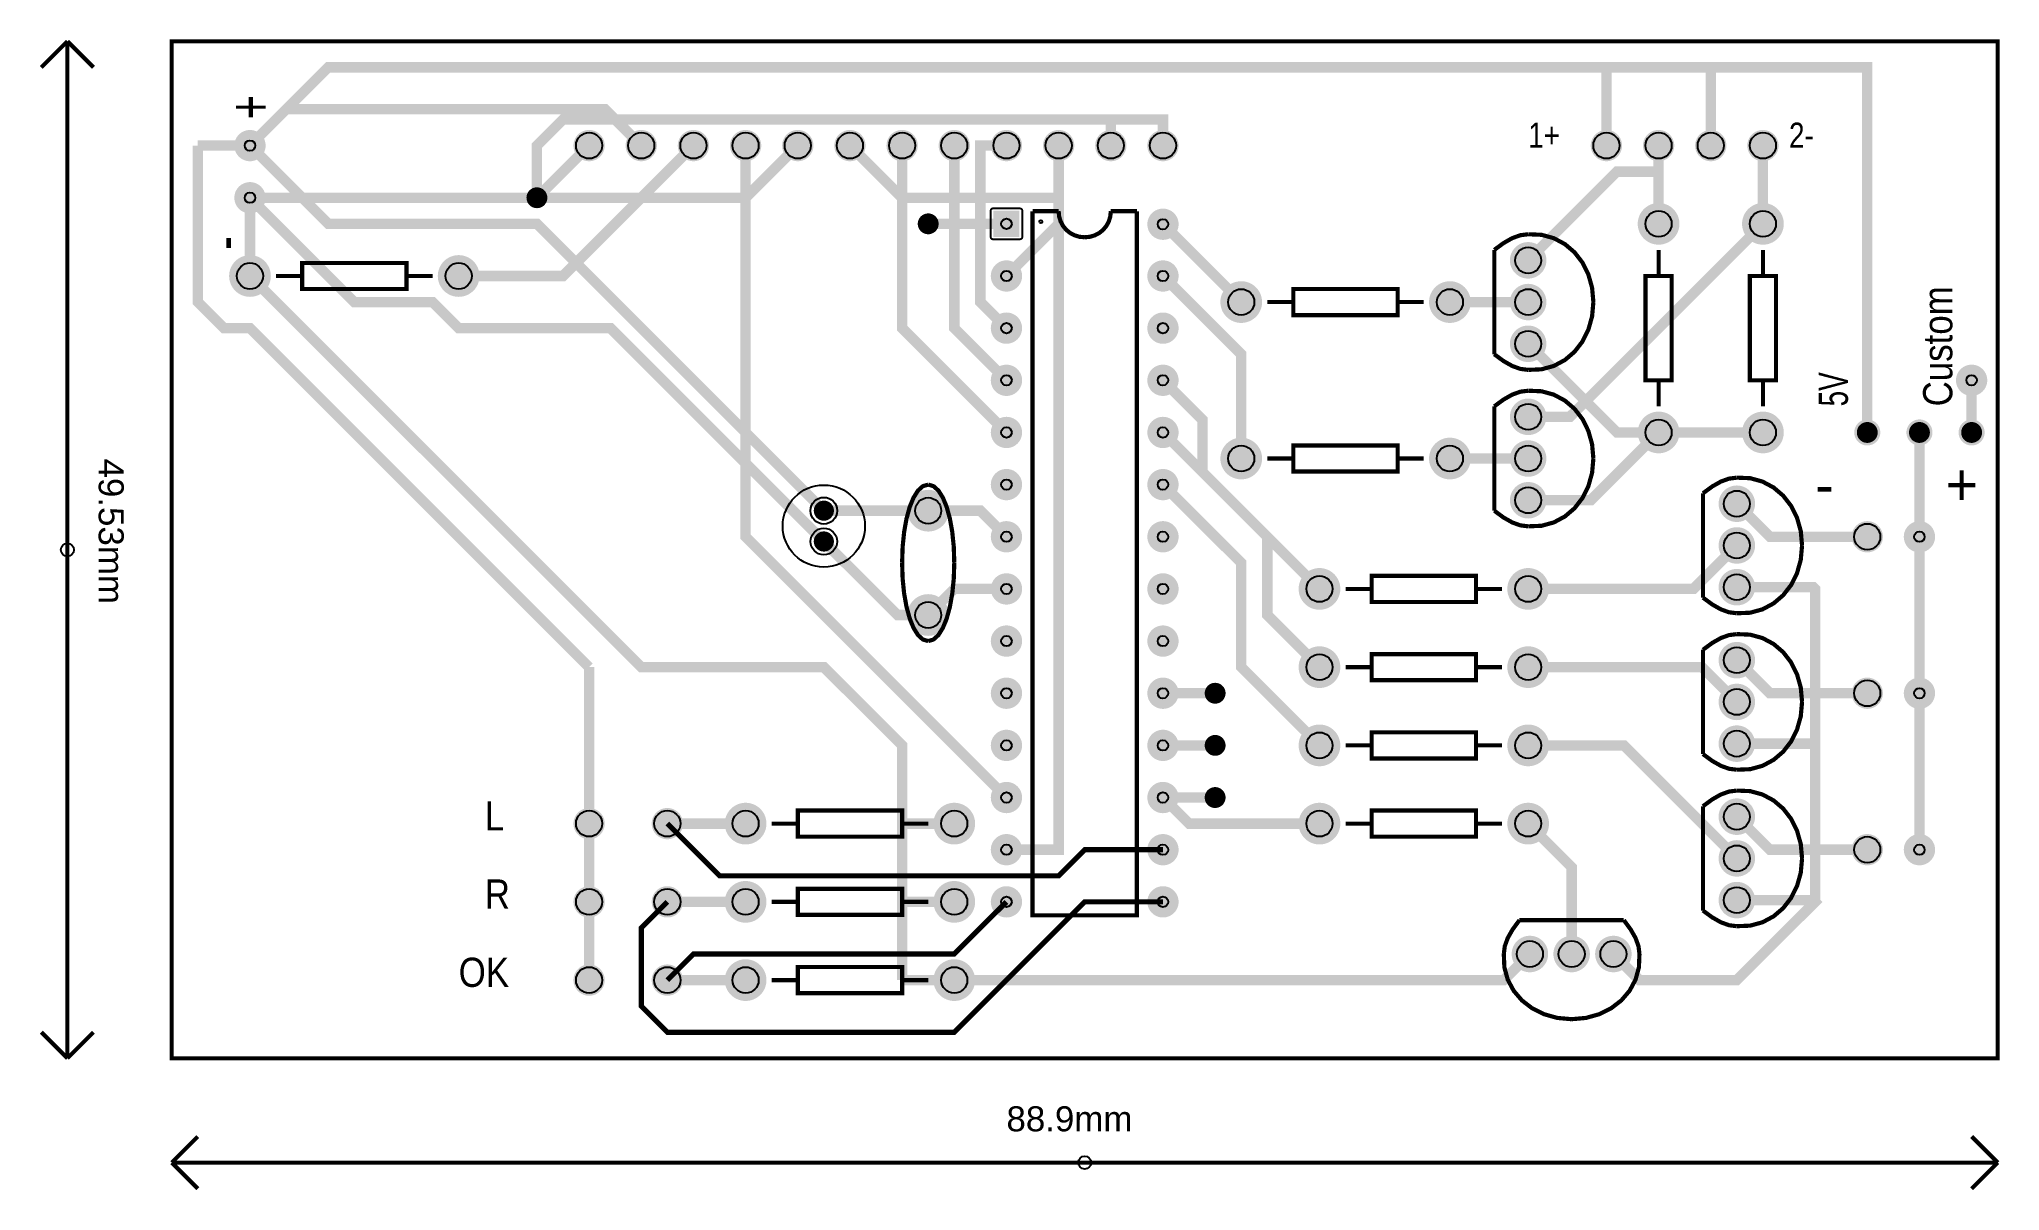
# Model space of a CAD drawing. Header units: inches. Extents: x -1.88 to 1.88, y -1.1 to 1.1.
import ezdxf

# ---------------------------------------------------------------- set-up
doc = ezdxf.new("R2010")
doc.units = ezdxf.units.IN
doc.layers.get('0').update_dxf_attribs({"linetype": 'CONTINUOUS'})

# ---------------------------------------------------------------- blocks, each defined once
blk = doc.blocks.new('EPAD')
at = {"const_width": 0.5}
blk.add_lwpolyline([(-0.25, 0, 1), (0.25, 0, 1)], format="xyb", close=True, dxfattribs=at)
blk = doc.blocks.new('RPAD')
blk.add_trace([(-0.5, -0.5), (-0.5, 0.5), (0.5, -0.5), (0.5, 0.5)])

msp = doc.modelspace()

# ---------------------------------------------------------------- linework, layer by layer
for points, const_width in [([(-1.825, 1.1), (-1.875, 1.05)], 0.008), ([(-1.825, 1.1), (-1.825, -0.85)], 0.008), ([(-1.825, 1.1), (-1.775, 1.05)], 0.008), ([(-1.625, -0.85), (1.875, -0.85), (1.875, 1.1), (-1.625, 1.1), (-1.625, -0.85)], 0.008), ([(-1.625, -0.85), (1.875, -0.85), (1.875, 1.1), (-1.625, 1.1), (-1.625, -0.85)], 0.008), ([(-1.475, 0.9), (-1.40523, 0.96977), (-1.325, 1.05), (1.125, 1.05), (1.125, 0.9)], 0.02), ([(1.125, 1.05), (1.325, 1.05), (1.325, 0.9)], 0.02), ([(1.325, 1.05), (1.625, 1.05), (1.625, 0.35)], 0.02), ([(-0.725, 0.9), (-0.775, 0.95), (-0.79477, 0.96977), (-1.402513, 0.96977), (-1.40523, 0.96977)], 0.02), ([(0.275, 0.9), (0.275, 0.95), (-0.875, 0.95), (-0.925, 0.9), (-0.925, 0.8)], 0.02), ([(0.175, 0.9), (0.175, 0.95), (-0.775, 0.95)], 0.02), ([(-0.825, -0.1), (-1.475, 0.55), (-1.525, 0.55), (-1.575, 0.6), (-1.575, 0.9)], 0.02), ([(-1.475, 0.9), (-1.575, 0.9)], 0.02), ([(-0.375, 0.2), (-0.925, 0.75), (-0.975, 0.75), (-1.325, 0.75), (-1.475, 0.9)], 0.02), ([(-1.075, 0.65), (-0.875, 0.65), (-0.625, 0.9)], 0.02), ([(-0.825, 0.9), (-0.925, 0.8)], 0.02), ([(-0.425, 0.9), (-0.525, 0.8), (-0.925, 0.8)], 0.02), ([(-0.025, -0.35), (-0.525, 0.15), (-0.525, 0.9)], 0.02), ([(-0.325, 0.9), (-0.225, 0.8), (0.075, 0.8), (0.075, -0.45), (-0.025, -0.45)], 0.02), ([(-0.025, 0.35), (-0.225, 0.55), (-0.225, 0.9)], 0.02), ([(-0.125, 0.9), (-0.125, 0.55), (-0.025, 0.45)], 0.02), ([(-0.025, 0.55), (-0.075, 0.6), (-0.075, 0.9), (-0.025, 0.9)], 0.02), ([(0.075, 0.9), (0.075, 0.75), (-0.025, 0.65)], 0.02), ([(1.225, 0.9), (1.225, 0.85), (1.225, 0.75)], 0.02), ([(1.425, 0.9), (1.425, 0.75)], 0.02), ([(1.225, 0.85), (1.145, 0.85), (0.975, 0.68)], 0.02), ([(-1.475, 0.8), (-1.475, 0.65)], 0.02), ([(-0.925, 0.8), (-1.475, 0.8)], 0.02), ([(-0.025, 0.05), (-0.125, 0.05), (-0.175, 0), (-0.234055, 0), (-0.375, 0.140945), (-0.784055, 0.55), (-1.075, 0.55), (-1.125, 0.6), (-1.275, 0.6), (-1.475, 0.8)], 0.02), ([(-0.025, 0.75), (-0.175, 0.75)], 0.02), ([(0.025, 0.774213), (0.025, -0.575787), (0.225, -0.575787), (0.225, 0.774213)], 0.008), ([(0.025, 0.774213), (0.075, 0.774213)], 0.008), ([(0.025, 0.774213), (0.025, -0.575787), (0.225, -0.575787), (0.225, 0.774213)], 0.008), ([(0.025, 0.774213), (0.075, 0.774213)], 0.008), ([(0.075, 0.774213), (0.075995, 0.763989), (0.078857, 0.754535), (0.083405, 0.746033), (0.089453, 0.738666), (0.09682, 0.732617), (0.105322, 0.72807), (0.114777, 0.725207), (0.125, 0.724213)], 0.008), ([(0.075, 0.774213), (0.075995, 0.763989), (0.078857, 0.754535), (0.083405, 0.746033), (0.089453, 0.738666), (0.09682, 0.732617), (0.105322, 0.72807), (0.114777, 0.725207), (0.125, 0.724213)], 0.008), ([(0.175, 0.774213), (0.174005, 0.763989), (0.171143, 0.754535), (0.166595, 0.746033), (0.160547, 0.738666), (0.15318, 0.732617), (0.144678, 0.72807), (0.135224, 0.725207), (0.125, 0.724213)], 0.008), ([(0.175, 0.774213), (0.174005, 0.763989), (0.171143, 0.754535), (0.166595, 0.746033), (0.160547, 0.738666), (0.15318, 0.732617), (0.144678, 0.72807), (0.135224, 0.725207), (0.125, 0.724213)], 0.008), ([(0.225, 0.774213), (0.175, 0.774213)], 0.008), ([(0.225, 0.774213), (0.175, 0.774213)], 0.008), ([(0.425, 0.6), (0.275787, 0.749213), (0.275, 0.749213)], 0.02), ([(1.425, 0.75), (1.055, 0.38), (0.975, 0.38)], 0.02), ([(0.975, 0.73), (0.959922, 0.728125), (0.944375, 0.7225), (0.927891, 0.713125), (0.91, 0.7)], 0.008), ([(0.975, 0.73), (0.959922, 0.728125), (0.944375, 0.7225), (0.927891, 0.713125), (0.91, 0.7)], 0.008), ([(0.975, 0.73), (1.000558, 0.728964), (1.024194, 0.722476), (1.04545, 0.711087), (1.063867, 0.695352), (1.078989, 0.675822), (1.090356, 0.653052), (1.097513, 0.627593), (1.1, 0.6)], 0.008), ([(0.975, 0.73), (1.000558, 0.728964), (1.024194, 0.722476), (1.04545, 0.711087), (1.063867, 0.695352), (1.078989, 0.675822), (1.090356, 0.653052), (1.097513, 0.627593), (1.1, 0.6)], 0.008), ([(-1.375, 0.625), (-1.175, 0.625), (-1.175, 0.675), (-1.375, 0.675), (-1.375, 0.625)], 0.008), ([(-1.375, 0.625), (-1.175, 0.625), (-1.175, 0.675), (-1.375, 0.675), (-1.375, 0.625)], 0.008), ([(0.91, 0.7), (0.91, 0.5)], 0.008), ([(0.91, 0.7), (0.91, 0.5)], 0.008), ([(1.225, 0.7), (1.225, 0.65)], 0.008), ([(1.225, 0.7), (1.225, 0.65)], 0.008), ([(1.425, 0.7), (1.425, 0.65)], 0.008), ([(1.425, 0.7), (1.425, 0.65)], 0.008), ([(-1.475, 0.65), (-0.725, -0.1), (-0.375, -0.1), (-0.225, -0.25), (-0.225, -0.4)], 0.02), ([(-1.425, 0.65), (-1.375, 0.65)], 0.008), ([(-1.425, 0.65), (-1.375, 0.65)], 0.008), ([(-1.175, 0.65), (-1.125, 0.65)], 0.008), ([(-1.175, 0.65), (-1.125, 0.65)], 0.008), ([(0.275, 0.65), (0.425, 0.5), (0.425, 0.3)], 0.02), ([(1.2, 0.45), (1.25, 0.45), (1.25, 0.65), (1.2, 0.65), (1.2, 0.45)], 0.008), ([(1.2, 0.45), (1.25, 0.45), (1.25, 0.65), (1.2, 0.65), (1.2, 0.45)], 0.008), ([(1.4, 0.45), (1.45, 0.45), (1.45, 0.65), (1.4, 0.65), (1.4, 0.45)], 0.008), ([(1.4, 0.45), (1.45, 0.45), (1.45, 0.65), (1.4, 0.65), (1.4, 0.45)], 0.008), ([(0.475, 0.6), (0.525, 0.6)], 0.008), ([(0.475, 0.6), (0.525, 0.6)], 0.008), ([(0.525, 0.575), (0.725, 0.575), (0.725, 0.625), (0.525, 0.625), (0.525, 0.575)], 0.008), ([(0.525, 0.575), (0.725, 0.575), (0.725, 0.625), (0.525, 0.625), (0.525, 0.575)], 0.008), ([(0.725, 0.6), (0.775, 0.6)], 0.008), ([(0.725, 0.6), (0.775, 0.6)], 0.008), ([(0.825, 0.6), (0.975, 0.6)], 0.02), ([(0.975, 0.47), (1.000558, 0.471036), (1.024194, 0.477524), (1.04545, 0.488913), (1.063867, 0.504648), (1.078989, 0.524178), (1.090356, 0.546948), (1.097513, 0.572407), (1.1, 0.6)], 0.008), ([(0.975, 0.47), (1.000558, 0.471036), (1.024194, 0.477524), (1.04545, 0.488913), (1.063867, 0.504648), (1.078989, 0.524178), (1.090356, 0.546948), (1.097513, 0.572407), (1.1, 0.6)], 0.008), ([(0.975, 0.52), (1.145, 0.35), (1.225, 0.35)], 0.02), ([(0.975, 0.47), (0.959922, 0.471875), (0.944375, 0.4775), (0.927891, 0.486875), (0.91, 0.5)], 0.008), ([(0.975, 0.47), (0.959922, 0.471875), (0.944375, 0.4775), (0.927891, 0.486875), (0.91, 0.5)], 0.008), ([(0.275, 0.45), (0.35059, 0.37441), (0.35059, 0.347137), (0.35059, 0.27441), (0.575, 0.05)], 0.02), ([(1.225, 0.45), (1.225, 0.4)], 0.008), ([(1.225, 0.45), (1.225, 0.4)], 0.008), ([(1.425, 0.45), (1.425, 0.4)], 0.008), ([(1.425, 0.45), (1.425, 0.4)], 0.008), ([(1.825, 0.35), (1.825, 0.45)], 0.02), ([(0.975, 0.43), (0.959922, 0.428125), (0.944375, 0.4225), (0.927891, 0.413125), (0.91, 0.4)], 0.008), ([(0.975, 0.43), (0.959922, 0.428125), (0.944375, 0.4225), (0.927891, 0.413125), (0.91, 0.4)], 0.008), ([(0.975, 0.43), (1.000558, 0.428964), (1.024194, 0.422476), (1.04545, 0.411087), (1.063867, 0.395352), (1.078989, 0.375822), (1.090356, 0.353052), (1.097513, 0.327593), (1.1, 0.3)], 0.008), ([(0.975, 0.43), (1.000558, 0.428964), (1.024194, 0.422476), (1.04545, 0.411087), (1.063867, 0.395352), (1.078989, 0.375822), (1.090356, 0.353052), (1.097513, 0.327593), (1.1, 0.3)], 0.008), ([(0.91, 0.4), (0.91, 0.2)], 0.008), ([(0.91, 0.4), (0.91, 0.2)], 0.008), ([(0.275, 0.35), (0.475, 0.15), (0.475, 0), (0.575, -0.1)], 0.02), ([(1.425, 0.35), (1.225, 0.35), (1.095, 0.22), (0.975, 0.22)], 0.02), ([(1.725, 0.35), (1.725, 0.15), (1.725, -0.15)], 0.02), ([(0.475, 0.3), (0.525, 0.3)], 0.008), ([(0.475, 0.3), (0.525, 0.3)], 0.008), ([(0.525, 0.275), (0.725, 0.275), (0.725, 0.325), (0.525, 0.325), (0.525, 0.275)], 0.008), ([(0.525, 0.275), (0.725, 0.275), (0.725, 0.325), (0.525, 0.325), (0.525, 0.275)], 0.008), ([(0.725, 0.3), (0.775, 0.3)], 0.008), ([(0.725, 0.3), (0.775, 0.3)], 0.008), ([(0.825, 0.3), (0.975, 0.3)], 0.02), ([(0.975, 0.17), (1.000558, 0.171036), (1.024194, 0.177524), (1.04545, 0.188913), (1.063867, 0.204648), (1.078989, 0.224178), (1.090356, 0.246948), (1.097513, 0.272407), (1.1, 0.3)], 0.008), ([(0.975, 0.17), (1.000558, 0.171036), (1.024194, 0.177524), (1.04545, 0.188913), (1.063867, 0.204648), (1.078989, 0.224178), (1.090356, 0.246948), (1.097513, 0.272407), (1.1, 0.3)], 0.008), ([(1.375, 0.263332), (1.359922, 0.261457), (1.344375, 0.255832), (1.327891, 0.246457), (1.31, 0.233332)], 0.008), ([(1.375, 0.263332), (1.359922, 0.261457), (1.344375, 0.255832), (1.327891, 0.246457), (1.31, 0.233332)], 0.008), ([(1.375, 0.263332), (1.400558, 0.262296), (1.424194, 0.255808), (1.44545, 0.244419), (1.463867, 0.228684), (1.478989, 0.209154), (1.490356, 0.186384), (1.497513, 0.160926), (1.5, 0.133332)], 0.008), ([(1.375, 0.263332), (1.400558, 0.262296), (1.424194, 0.255808), (1.44545, 0.244419), (1.463867, 0.228684), (1.478989, 0.209154), (1.490356, 0.186384), (1.497513, 0.160926), (1.5, 0.133332)], 0.008), ([(-0.175, 0.25), (-0.185187, 0.247041), (-0.194625, 0.238516), (-0.203125, 0.224951), (-0.2105, 0.206875), (-0.216563, 0.184815), (-0.221125, 0.159297), (-0.224, 0.13085), (-0.225, 0.1)], 0.008), ([(-0.175, 0.25), (-0.185187, 0.247041), (-0.194625, 0.238516), (-0.203125, 0.224951), (-0.2105, 0.206875), (-0.216563, 0.184815), (-0.221125, 0.159297), (-0.224, 0.13085), (-0.225, 0.1)], 0.008), ([(-0.175, 0.25), (-0.164813, 0.247041), (-0.155375, 0.238516), (-0.146875, 0.224951), (-0.1395, 0.206875), (-0.133437, 0.184815), (-0.128875, 0.159297), (-0.126, 0.13085), (-0.125, 0.1)], 0.008), ([(-0.175, 0.25), (-0.164813, 0.247041), (-0.155375, 0.238516), (-0.146875, 0.224951), (-0.1395, 0.206875), (-0.133437, 0.184815), (-0.128875, 0.159297), (-0.126, 0.13085), (-0.125, 0.1)], 0.008), ([(0.275, 0.25), (0.425, 0.1), (0.425, 0), (0.425, -0.1), (0.575, -0.25)], 0.02), ([(1.31, 0.233332), (1.31, 0.033332)], 0.008), ([(1.31, 0.233332), (1.31, 0.033332)], 0.008), ([(-0.025, 0.15), (-0.075, 0.2), (-0.175, 0.2), (-0.375, 0.2)], 0.02), ([(0.975, 0.17), (0.959922, 0.171875), (0.944375, 0.1775), (0.927891, 0.186875), (0.91, 0.2)], 0.008), ([(0.975, 0.17), (0.959922, 0.171875), (0.944375, 0.1775), (0.927891, 0.186875), (0.91, 0.2)], 0.008), ([(1.625, 0.15), (1.438332, 0.15), (1.375, 0.213332)], 0.02), ([(0.975, 0.05), (1.291668, 0.05), (1.375, 0.133332)], 0.02), ([(1.375, 0.003332), (1.400558, 0.004368), (1.424194, 0.010857), (1.44545, 0.022245), (1.463867, 0.037981), (1.478989, 0.05751), (1.490356, 0.080281), (1.497513, 0.105739), (1.5, 0.133332)], 0.008), ([(1.375, 0.003332), (1.400558, 0.004368), (1.424194, 0.010857), (1.44545, 0.022245), (1.463867, 0.037981), (1.478989, 0.05751), (1.490356, 0.080281), (1.497513, 0.105739), (1.5, 0.133332)], 0.008), ([(-0.175, -0.05), (-0.185187, -0.047), (-0.194625, -0.038375), (-0.203125, -0.024687), (-0.2105, -0.0065), (-0.216563, 0.015625), (-0.221125, 0.041125), (-0.224, 0.069437), (-0.225, 0.1)], 0.008), ([(-0.175, -0.05), (-0.185187, -0.047), (-0.194625, -0.038375), (-0.203125, -0.024687), (-0.2105, -0.0065), (-0.216563, 0.015625), (-0.221125, 0.041125), (-0.224, 0.069437), (-0.225, 0.1)], 0.008), ([(-0.175, -0.05), (-0.164813, -0.047), (-0.155375, -0.038375), (-0.146875, -0.024687), (-0.1395, -0.0065), (-0.133437, 0.015625), (-0.128875, 0.041125), (-0.126, 0.069437), (-0.125, 0.1)], 0.008), ([(-0.175, -0.05), (-0.164813, -0.047), (-0.155375, -0.038375), (-0.146875, -0.024687), (-0.1395, -0.0065), (-0.133437, 0.015625), (-0.128875, 0.041125), (-0.126, 0.069437), (-0.125, 0.1)], 0.008), ([(0.675, 0.025), (0.875, 0.025), (0.875, 0.075), (0.675, 0.075), (0.675, 0.025)], 0.008), ([(0.675, 0.025), (0.875, 0.025), (0.875, 0.075), (0.675, 0.075), (0.675, 0.025)], 0.008), ([(0.625, 0.05), (0.675, 0.05)], 0.008), ([(0.625, 0.05), (0.675, 0.05)], 0.008), ([(0.875, 0.05), (0.925, 0.05)], 0.008), ([(0.875, 0.05), (0.925, 0.05)], 0.008), ([(1.375, 0.053332), (1.521668, 0.053332), (1.525, 0.05), (1.525, -0.25), (1.525, -0.55)], 0.02), ([(1.375, 0.003332), (1.359922, 0.005207), (1.344375, 0.010832), (1.327891, 0.020207), (1.31, 0.033332)], 0.008), ([(1.375, 0.003332), (1.359922, 0.005207), (1.344375, 0.010832), (1.327891, 0.020207), (1.31, 0.033332)], 0.008), ([(1.375, -0.036668), (1.359922, -0.038543), (1.344375, -0.044168), (1.327891, -0.053543), (1.31, -0.066668)], 0.008), ([(1.375, -0.036668), (1.359922, -0.038543), (1.344375, -0.044168), (1.327891, -0.053543), (1.31, -0.066668)], 0.008), ([(1.375, -0.036668), (1.400558, -0.037704), (1.424194, -0.044192), (1.44545, -0.055581), (1.463867, -0.071316), (1.478989, -0.090846), (1.490356, -0.113616), (1.497513, -0.139074), (1.5, -0.166668)], 0.008), ([(1.375, -0.036668), (1.400558, -0.037704), (1.424194, -0.044192), (1.44545, -0.055581), (1.463867, -0.071316), (1.478989, -0.090846), (1.490356, -0.113616), (1.497513, -0.139074), (1.5, -0.166668)], 0.008), ([(0.675, -0.125), (0.875, -0.125), (0.875, -0.075), (0.675, -0.075), (0.675, -0.125)], 0.008), ([(0.675, -0.125), (0.875, -0.125), (0.875, -0.075), (0.675, -0.075), (0.675, -0.125)], 0.008), ([(1.31, -0.066668), (1.31, -0.266668)], 0.008), ([(1.31, -0.066668), (1.31, -0.266668)], 0.008), ([(-0.825, -0.1), (-0.825, -0.4), (-0.825, -0.55), (-0.825, -0.7)], 0.02), ([(0.625, -0.1), (0.675, -0.1)], 0.008), ([(0.625, -0.1), (0.675, -0.1)], 0.008), ([(0.875, -0.1), (0.925, -0.1)], 0.008), ([(0.875, -0.1), (0.925, -0.1)], 0.008), ([(0.975, -0.1), (1.308332, -0.1), (1.375, -0.166668)], 0.02), ([(1.625, -0.15), (1.438332, -0.15), (1.375, -0.086668)], 0.02), ([(0.275, -0.15), (0.375, -0.15)], 0.02), ([(1.725, -0.15), (1.725, -0.45)], 0.02), ([(1.375, -0.296668), (1.400558, -0.295632), (1.424194, -0.289143), (1.44545, -0.277755), (1.463867, -0.262019), (1.478989, -0.24249), (1.490356, -0.219719), (1.497513, -0.194261), (1.5, -0.166668)], 0.008), ([(1.375, -0.296668), (1.400558, -0.295632), (1.424194, -0.289143), (1.44545, -0.277755), (1.463867, -0.262019), (1.478989, -0.24249), (1.490356, -0.219719), (1.497513, -0.194261), (1.5, -0.166668)], 0.008), ([(0.675, -0.275), (0.875, -0.275), (0.875, -0.225), (0.675, -0.225), (0.675, -0.275)], 0.008), ([(0.675, -0.275), (0.875, -0.275), (0.875, -0.225), (0.675, -0.225), (0.675, -0.275)], 0.008), ([(0.275, -0.25), (0.375, -0.25)], 0.02), ([(0.625, -0.25), (0.675, -0.25)], 0.008), ([(0.625, -0.25), (0.675, -0.25)], 0.008), ([(0.875, -0.25), (0.925, -0.25)], 0.008), ([(0.875, -0.25), (0.925, -0.25)], 0.008), ([(0.975, -0.25), (1.158332, -0.25), (1.375, -0.466668)], 0.02), ([(1.375, -0.296668), (1.359922, -0.294793), (1.344375, -0.289168), (1.327891, -0.279793), (1.31, -0.266668)], 0.008), ([(1.375, -0.296668), (1.359922, -0.294793), (1.344375, -0.289168), (1.327891, -0.279793), (1.31, -0.266668)], 0.008), ([(1.375, -0.246668), (1.521668, -0.246668), (1.525, -0.25)], 0.02), ([(1.375, -0.336668), (1.359922, -0.338543), (1.344375, -0.344168), (1.327891, -0.353543), (1.31, -0.366668)], 0.008), ([(1.375, -0.336668), (1.359922, -0.338543), (1.344375, -0.344168), (1.327891, -0.353543), (1.31, -0.366668)], 0.008), ([(1.375, -0.336668), (1.400558, -0.337704), (1.424194, -0.344192), (1.44545, -0.355581), (1.463867, -0.371316), (1.478989, -0.390846), (1.490356, -0.413616), (1.497513, -0.439074), (1.5, -0.466668)], 0.008), ([(1.375, -0.336668), (1.400558, -0.337704), (1.424194, -0.344192), (1.44545, -0.355581), (1.463867, -0.371316), (1.478989, -0.390846), (1.490356, -0.413616), (1.497513, -0.439074), (1.5, -0.466668)], 0.008), ([(-0.425, -0.425), (-0.225, -0.425), (-0.225, -0.375), (-0.425, -0.375), (-0.425, -0.425)], 0.008), ([(-0.425, -0.425), (-0.225, -0.425), (-0.225, -0.375), (-0.425, -0.375), (-0.425, -0.425)], 0.008), ([(0.575, -0.4), (0.325, -0.4), (0.275, -0.35), (0.375, -0.35)], 0.02), ([(0.675, -0.425), (0.875, -0.425), (0.875, -0.375), (0.675, -0.375), (0.675, -0.425)], 0.008), ([(0.675, -0.425), (0.875, -0.425), (0.875, -0.375), (0.675, -0.375), (0.675, -0.425)], 0.008), ([(1.31, -0.366668), (1.31, -0.566668)], 0.008), ([(1.31, -0.366668), (1.31, -0.566668)], 0.008), ([(-0.675, -0.4), (-0.525, -0.4)], 0.02), ([(0.275, -0.45), (0.125, -0.45), (0.075, -0.5), (-0.575, -0.5), (-0.675, -0.4)], 0.01), ([(-0.475, -0.4), (-0.425, -0.4)], 0.008), ([(-0.475, -0.4), (-0.425, -0.4)], 0.008), ([(-0.125, -0.4), (-0.225, -0.4)], 0.02), ([(-0.225, -0.4), (-0.225, -0.55)], 0.02), ([(-0.225, -0.4), (-0.175, -0.4)], 0.008), ([(-0.225, -0.4), (-0.175, -0.4)], 0.008), ([(0.625, -0.4), (0.675, -0.4)], 0.008), ([(0.625, -0.4), (0.675, -0.4)], 0.008), ([(0.875, -0.4), (0.925, -0.4)], 0.008), ([(0.875, -0.4), (0.925, -0.4)], 0.008), ([(1.058332, -0.65), (1.058332, -0.483332), (0.975, -0.4)], 0.02), ([(1.625, -0.45), (1.438332, -0.45), (1.375, -0.386668)], 0.02), ([(1.375, -0.596668), (1.400558, -0.595632), (1.424194, -0.589143), (1.44545, -0.577755), (1.463867, -0.562019), (1.478989, -0.54249), (1.490356, -0.519719), (1.497513, -0.494261), (1.5, -0.466668)], 0.008), ([(1.375, -0.596668), (1.400558, -0.595632), (1.424194, -0.589143), (1.44545, -0.577755), (1.463867, -0.562019), (1.478989, -0.54249), (1.490356, -0.519719), (1.497513, -0.494261), (1.5, -0.466668)], 0.008), ([(-0.425, -0.575), (-0.225, -0.575), (-0.225, -0.525), (-0.425, -0.525), (-0.425, -0.575)], 0.008), ([(-0.425, -0.575), (-0.225, -0.575), (-0.225, -0.525), (-0.425, -0.525), (-0.425, -0.575)], 0.008), ([(0.275, -0.55), (0.125, -0.55), (-0.125, -0.8), (-0.675, -0.8), (-0.725, -0.75), (-0.725, -0.6), (-0.675, -0.55)], 0.01), ([(-0.675, -0.55), (-0.525, -0.55)], 0.02), ([(-0.025, -0.55), (-0.125, -0.65), (-0.625, -0.65), (-0.675, -0.7)], 0.01), ([(-0.475, -0.55), (-0.425, -0.55)], 0.008), ([(-0.475, -0.55), (-0.425, -0.55)], 0.008), ([(-0.225, -0.55), (-0.125, -0.55)], 0.02), ([(-0.225, -0.55), (-0.225, -0.7)], 0.02), ([(-0.225, -0.55), (-0.175, -0.55)], 0.008), ([(-0.225, -0.55), (-0.175, -0.55)], 0.008), ([(1.375, -0.546668), (1.521668, -0.546668), (1.525, -0.55), (1.375, -0.7), (1.188332, -0.7), (1.138332, -0.65)], 0.02), ([(1.375, -0.596668), (1.359922, -0.594793), (1.344375, -0.589168), (1.327891, -0.579793), (1.31, -0.566668)], 0.008), ([(1.375, -0.596668), (1.359922, -0.594793), (1.344375, -0.589168), (1.327891, -0.579793), (1.31, -0.566668)], 0.008), ([(0.928332, -0.65), (0.930207, -0.634922), (0.935832, -0.619375), (0.945207, -0.602891), (0.958332, -0.585)], 0.008), ([(0.928332, -0.65), (0.930207, -0.634922), (0.935832, -0.619375), (0.945207, -0.602891), (0.958332, -0.585)], 0.008), ([(1.158332, -0.585), (0.958332, -0.585)], 0.008), ([(1.158332, -0.585), (0.958332, -0.585)], 0.008), ([(1.188332, -0.65), (1.186457, -0.634922), (1.180832, -0.619375), (1.171457, -0.602891), (1.158332, -0.585)], 0.008), ([(1.188332, -0.65), (1.186457, -0.634922), (1.180832, -0.619375), (1.171457, -0.602891), (1.158332, -0.585)], 0.008), ([(-0.425, -0.725), (-0.225, -0.725), (-0.225, -0.675), (-0.425, -0.675), (-0.425, -0.725)], 0.008), ([(-0.425, -0.725), (-0.225, -0.725), (-0.225, -0.675), (-0.425, -0.675), (-0.425, -0.725)], 0.008), ([(-0.125, -0.7), (0.928332, -0.7), (0.978332, -0.65)], 0.02), ([(0.928332, -0.65), (0.929368, -0.675558), (0.935857, -0.699194), (0.947245, -0.72045), (0.962981, -0.738867), (0.98251, -0.753989), (1.005281, -0.765356), (1.030739, -0.772513), (1.058332, -0.775)], 0.008), ([(0.928332, -0.65), (0.929368, -0.675558), (0.935857, -0.699194), (0.947245, -0.72045), (0.962981, -0.738867), (0.98251, -0.753989), (1.005281, -0.765356), (1.030739, -0.772513), (1.058332, -0.775)], 0.008), ([(1.188332, -0.65), (1.187296, -0.675558), (1.180808, -0.699194), (1.169419, -0.72045), (1.153684, -0.738867), (1.134154, -0.753989), (1.111384, -0.765356), (1.085926, -0.772513), (1.058332, -0.775)], 0.008), ([(1.188332, -0.65), (1.187296, -0.675558), (1.180808, -0.699194), (1.169419, -0.72045), (1.153684, -0.738867), (1.134154, -0.753989), (1.111384, -0.765356), (1.085926, -0.772513), (1.058332, -0.775)], 0.008), ([(-0.675, -0.7), (-0.575, -0.7), (-0.525, -0.7)], 0.02), ([(-0.475, -0.7), (-0.425, -0.7)], 0.008), ([(-0.475, -0.7), (-0.425, -0.7)], 0.008), ([(-0.125, -0.7), (-0.225, -0.7)], 0.02), ([(-0.225, -0.7), (-0.175, -0.7)], 0.008), ([(-0.225, -0.7), (-0.175, -0.7)], 0.008), ([(-1.825, -0.85), (-1.875, -0.8)], 0.008), ([(-1.825, -0.85), (-1.775, -0.8)], 0.008), ([(-1.625, -1.05), (-1.575, -1)], 0.008), ([(1.875, -1.05), (1.825, -1)], 0.008), ([(-1.625, -1.05), (1.875, -1.05)], 0.008), ([(-1.625, -1.05), (-1.575, -1.1)], 0.008), ([(1.875, -1.05), (1.825, -1.1)], 0.008)]:
    msp.add_lwpolyline(points, dxfattribs=dict(const_width=const_width))
msp.add_lwpolyline([(-0.05, 0.78), (0, 0.78), (0.001022, 0.7799), (0.001968, 0.779614), (0.002818, 0.779159), (0.003555, 0.778555), (0.004159, 0.777818), (0.004614, 0.776968), (0.0049, 0.776022), (0.005, 0.775), (0.005, 0.725), (0.0049, 0.723978), (0.004614, 0.723032), (0.004159, 0.722182), (0.003555, 0.721445), (0.002818, 0.720841), (0.001968, 0.720386), (0.001022, 0.7201), (0, 0.72), (-0.05, 0.72), (-0.051022, 0.7201), (-0.051968, 0.720386), (-0.052818, 0.720841), (-0.053555, 0.721445), (-0.054159, 0.722182), (-0.054614, 0.723032), (-0.0549, 0.723978), (-0.055, 0.725), (-0.055, 0.775), (-0.0549, 0.776022), (-0.054614, 0.776968), (-0.054159, 0.777818), (-0.053555, 0.778555), (-0.052818, 0.779159), (-0.051968, 0.779614), (-0.051022, 0.7799), (-0.05, 0.78)], close=True)
for centre, radius in [((-1.475, 0.9), 0.01), ((-0.825, 0.9), 0.025), ((-0.725, 0.9), 0.025), ((-0.625, 0.9), 0.025), ((-0.525, 0.9), 0.025), ((-0.425, 0.9), 0.025), ((-0.325, 0.9), 0.025), ((-0.225, 0.9), 0.025), ((-0.125, 0.9), 0.025), ((-0.025, 0.9), 0.025), ((0.075, 0.9), 0.025), ((0.175, 0.9), 0.025), ((0.275, 0.9), 0.025), ((1.125, 0.9), 0.025), ((1.225, 0.9), 0.025), ((1.325, 0.9), 0.025), ((1.425, 0.9), 0.025), ((-1.475, 0.8), 0.01), ((-0.925, 0.8), 0.01), ((-0.175, 0.75), 0.01), ((-0.025, 0.75), 0.01), ((0.041, 0.754213), 0.002828), ((0.041, 0.754213), 0.002828), ((0.275, 0.749213), 0.01), ((1.225, 0.75), 0.025), ((1.425, 0.75), 0.025), ((0.975, 0.68), 0.025), ((-1.475, 0.65), 0.025), ((-1.075, 0.65), 0.025), ((-0.025, 0.65), 0.01), ((0.275, 0.65), 0.01), ((0.425, 0.6), 0.025), ((0.825, 0.6), 0.025), ((0.975, 0.6), 0.025), ((-0.025, 0.55), 0.01), ((0.275, 0.55), 0.01), ((0.975, 0.52), 0.025), ((-0.025, 0.45), 0.01), ((0.275, 0.45), 0.01), ((1.825, 0.45), 0.01), ((0.975, 0.38), 0.025), ((-0.025, 0.35), 0.01), ((0.275, 0.35), 0.01), ((1.225, 0.35), 0.025), ((1.425, 0.35), 0.025), ((1.625, 0.35), 0.015), ((1.725, 0.35), 0.015), ((1.825, 0.35), 0.015), ((0.425, 0.3), 0.025), ((0.825, 0.3), 0.025), ((0.975, 0.3), 0.025), ((-0.375, 0.170472), 0.07874), ((-0.375, 0.170472), 0.07874), ((-0.375, 0.2), 0.025591), ((-0.025, 0.25), 0.01), ((0.275, 0.25), 0.01), ((0.975, 0.22), 0.025), ((1.375, 0.213332), 0.025), ((-0.175, 0.2), 0.025), ((-0.375, 0.140945), 0.025591), ((-0.025, 0.15), 0.01), ((0.275, 0.15), 0.01), ((1.375, 0.133332), 0.025), ((1.625, 0.15), 0.025), ((1.725, 0.15), 0.01), ((-1.825, 0.125), 0.0125), ((1.375, 0.053332), 0.025), ((-0.025, 0.05), 0.01), ((0.275, 0.05), 0.01), ((0.575, 0.05), 0.025), ((0.975, 0.05), 0.025), ((-0.175, 0), 0.025), ((-0.025, -0.05), 0.01), ((0.275, -0.05), 0.01), ((0.575, -0.1), 0.025), ((0.975, -0.1), 0.025), ((1.375, -0.086668), 0.025), ((-0.025, -0.15), 0.01), ((0.275, -0.15), 0.01), ((0.375, -0.15), 0.01), ((1.375, -0.166668), 0.025), ((1.625, -0.15), 0.025), ((1.725, -0.15), 0.01), ((0.575, -0.25), 0.025), ((0.975, -0.25), 0.025), ((1.375, -0.246668), 0.025), ((-0.025, -0.25), 0.01), ((0.275, -0.25), 0.01), ((0.375, -0.25), 0.01), ((-0.825, -0.4), 0.025), ((-0.675, -0.4), 0.025), ((-0.525, -0.4), 0.025), ((-0.125, -0.4), 0.025), ((-0.025, -0.35), 0.01), ((0.275, -0.35), 0.01), ((0.375, -0.35), 0.01), ((0.575, -0.4), 0.025), ((0.975, -0.4), 0.025), ((1.375, -0.386668), 0.025), ((-0.025, -0.45), 0.01), ((0.275, -0.45), 0.01), ((1.375, -0.466668), 0.025), ((1.625, -0.45), 0.025), ((1.725, -0.45), 0.01), ((-0.825, -0.55), 0.025), ((-0.675, -0.55), 0.025), ((-0.525, -0.55), 0.025), ((-0.125, -0.55), 0.025), ((1.375, -0.546668), 0.025), ((-0.025, -0.55), 0.01), ((0.275, -0.55), 0.01), ((0.978332, -0.65), 0.025), ((1.058332, -0.65), 0.025), ((1.138332, -0.65), 0.025), ((-0.825, -0.7), 0.025), ((-0.675, -0.7), 0.025), ((-0.525, -0.7), 0.025), ((-0.125, -0.7), 0.025), ((0.125, -1.05), 0.0125)]:
    msp.add_circle(centre, radius)

# ---------------------------------------------------------------- block references
for name, p, xscale, yscale in [('EPAD', (-1.475, 0.9), 0.06, 0.06), ('EPAD', (-1.475, 0.9), 0.05, 0.05), ('EPAD', (-0.825, 0.9), 0.06, 0.06), ('EPAD', (-0.825, 0.9), 0.05, 0.05), ('EPAD', (-0.725, 0.9), 0.06, 0.06), ('EPAD', (-0.725, 0.9), 0.05, 0.05), ('EPAD', (-0.625, 0.9), 0.06, 0.06), ('EPAD', (-0.625, 0.9), 0.05, 0.05), ('EPAD', (-0.525, 0.9), 0.06, 0.06), ('EPAD', (-0.525, 0.9), 0.05, 0.05), ('EPAD', (-0.425, 0.9), 0.06, 0.06), ('EPAD', (-0.425, 0.9), 0.05, 0.05), ('EPAD', (-0.325, 0.9), 0.06, 0.06), ('EPAD', (-0.325, 0.9), 0.05, 0.05), ('EPAD', (-0.225, 0.9), 0.06, 0.06), ('EPAD', (-0.225, 0.9), 0.05, 0.05), ('EPAD', (-0.125, 0.9), 0.06, 0.06), ('EPAD', (-0.125, 0.9), 0.05, 0.05), ('EPAD', (-0.025, 0.9), 0.06, 0.06), ('EPAD', (-0.025, 0.9), 0.05, 0.05), ('EPAD', (0.075, 0.9), 0.06, 0.06), ('EPAD', (0.075, 0.9), 0.05, 0.05), ('EPAD', (0.175, 0.9), 0.06, 0.06), ('EPAD', (0.175, 0.9), 0.05, 0.05), ('EPAD', (0.275, 0.9), 0.06, 0.06), ('EPAD', (0.275, 0.9), 0.05, 0.05), ('EPAD', (1.125, 0.9), 0.06, 0.06), ('EPAD', (1.125, 0.9), 0.05, 0.05), ('EPAD', (1.225, 0.9), 0.06, 0.06), ('EPAD', (1.225, 0.9), 0.05, 0.05), ('EPAD', (1.325, 0.9), 0.06, 0.06), ('EPAD', (1.325, 0.9), 0.05, 0.05), ('EPAD', (1.425, 0.9), 0.06, 0.06), ('EPAD', (1.425, 0.9), 0.05, 0.05), ('EPAD', (-1.475, 0.8), 0.06, 0.06), ('EPAD', (-1.475, 0.8), 0.05, 0.05), ('EPAD', (-0.925, 0.8), 0.04, 0.04), ('EPAD', (-0.925, 0.8), 0.03, 0.03), ('EPAD', (1.225, 0.75), 0.08, 0.08), ('EPAD', (1.425, 0.75), 0.08, 0.08), ('EPAD', (-0.175, 0.75), 0.04, 0.04), ('EPAD', (-0.175, 0.75), 0.03, 0.03), ('RPAD', (-0.025, 0.75), 0.05, 0.05), ('EPAD', (0.275, 0.749213), 0.06, 0.06), ('EPAD', (0.275, 0.749213), 0.05, 0.05), ('EPAD', (1.225, 0.75), 0.07, 0.07), ('EPAD', (1.425, 0.75), 0.07, 0.07), ('EPAD', (0.975, 0.68), 0.07, 0.07), ('EPAD', (-1.475, 0.65), 0.08, 0.08), ('EPAD', (-1.475, 0.65), 0.07, 0.07), ('EPAD', (-1.075, 0.65), 0.08, 0.08), ('EPAD', (-1.075, 0.65), 0.07, 0.07), ('EPAD', (-0.025, 0.65), 0.06, 0.06), ('EPAD', (0.275, 0.65), 0.06, 0.06), ('EPAD', (0.975, 0.68), 0.06, 0.06), ('EPAD', (-0.025, 0.65), 0.05, 0.05), ('EPAD', (0.275, 0.65), 0.05, 0.05), ('EPAD', (0.425, 0.6), 0.08, 0.08), ('EPAD', (0.825, 0.6), 0.08, 0.08), ('EPAD', (0.425, 0.6), 0.07, 0.07), ('EPAD', (0.825, 0.6), 0.07, 0.07), ('EPAD', (0.975, 0.6), 0.07, 0.07), ('EPAD', (0.975, 0.6), 0.06, 0.06), ('EPAD', (-0.025, 0.55), 0.06, 0.06), ('EPAD', (-0.025, 0.55), 0.05, 0.05), ('EPAD', (0.275, 0.55), 0.06, 0.06), ('EPAD', (0.275, 0.55), 0.05, 0.05), ('EPAD', (0.975, 0.52), 0.07, 0.07), ('EPAD', (0.975, 0.52), 0.06, 0.06), ('EPAD', (-0.025, 0.45), 0.06, 0.06), ('EPAD', (-0.025, 0.45), 0.05, 0.05), ('EPAD', (0.275, 0.45), 0.06, 0.06), ('EPAD', (0.275, 0.45), 0.05, 0.05), ('EPAD', (1.825, 0.45), 0.06, 0.06), ('EPAD', (1.825, 0.45), 0.05, 0.05), ('EPAD', (0.975, 0.38), 0.07, 0.07), ('EPAD', (-0.025, 0.35), 0.06, 0.06), ('EPAD', (0.275, 0.35), 0.06, 0.06), ('EPAD', (0.975, 0.38), 0.06, 0.06), ('EPAD', (1.225, 0.35), 0.08, 0.08), ('EPAD', (1.225, 0.35), 0.07, 0.07), ('EPAD', (1.425, 0.35), 0.08, 0.08), ('EPAD', (1.425, 0.35), 0.07, 0.07), ('EPAD', (-0.025, 0.35), 0.05, 0.05), ('EPAD', (0.275, 0.35), 0.05, 0.05), ('EPAD', (0.425, 0.3), 0.08, 0.08), ('EPAD', (0.825, 0.3), 0.08, 0.08), ('EPAD', (1.625, 0.35), 0.05, 0.05), ('EPAD', (1.625, 0.35), 0.04, 0.04), ('EPAD', (1.725, 0.35), 0.05, 0.05), ('EPAD', (1.725, 0.35), 0.04, 0.04), ('EPAD', (1.825, 0.35), 0.05, 0.05), ('EPAD', (1.825, 0.35), 0.04, 0.04), ('EPAD', (0.425, 0.3), 0.07, 0.07), ('EPAD', (0.825, 0.3), 0.07, 0.07), ('EPAD', (0.975, 0.3), 0.07, 0.07), ('EPAD', (0.975, 0.3), 0.06, 0.06), ('EPAD', (-0.025, 0.25), 0.06, 0.06), ('EPAD', (-0.025, 0.25), 0.05, 0.05), ('EPAD', (0.275, 0.25), 0.06, 0.06), ('EPAD', (0.275, 0.25), 0.05, 0.05), ('EPAD', (-0.175, 0.2), 0.08, 0.08), ('EPAD', (-0.175, 0.2), 0.07, 0.07), ('EPAD', (0.975, 0.22), 0.07, 0.07), ('EPAD', (0.975, 0.22), 0.06, 0.06), ('EPAD', (1.375, 0.213332), 0.07, 0.07), ('EPAD', (1.375, 0.213332), 0.06, 0.06), ('EPAD', (-0.375, 0.2), 0.038583, 0.038583), ('EPAD', (-0.375, 0.2), 0.038583, 0.038583), ('EPAD', (-0.375, 0.140945), 0.038583, 0.038583), ('EPAD', (-0.375, 0.140945), 0.038583, 0.038583), ('EPAD', (-0.025, 0.15), 0.06, 0.06), ('EPAD', (-0.025, 0.15), 0.05, 0.05), ('EPAD', (0.275, 0.15), 0.06, 0.06), ('EPAD', (0.275, 0.15), 0.05, 0.05), ('EPAD', (1.375, 0.133332), 0.07, 0.07), ('EPAD', (1.375, 0.133332), 0.06, 0.06), ('EPAD', (1.625, 0.15), 0.06, 0.06), ('EPAD', (1.625, 0.15), 0.05, 0.05), ('EPAD', (1.725, 0.15), 0.06, 0.06), ('EPAD', (1.725, 0.15), 0.05, 0.05), ('EPAD', (-0.025, 0.05), 0.06, 0.06), ('EPAD', (0.275, 0.05), 0.06, 0.06), ('EPAD', (0.575, 0.05), 0.08, 0.08), ('EPAD', (0.575, 0.05), 0.07, 0.07), ('EPAD', (0.975, 0.05), 0.08, 0.08), ('EPAD', (0.975, 0.05), 0.07, 0.07), ('EPAD', (1.375, 0.053332), 0.07, 0.07), ('EPAD', (1.375, 0.053332), 0.06, 0.06), ('EPAD', (-0.175, 0), 0.08, 0.08), ('EPAD', (-0.025, 0.05), 0.05, 0.05), ('EPAD', (0.275, 0.05), 0.05, 0.05), ('EPAD', (-0.175, 0), 0.07, 0.07), ('EPAD', (-0.025, -0.05), 0.06, 0.06), ('EPAD', (-0.025, -0.05), 0.05, 0.05), ('EPAD', (0.275, -0.05), 0.06, 0.06), ('EPAD', (0.275, -0.05), 0.05, 0.05), ('EPAD', (0.575, -0.1), 0.08, 0.08), ('EPAD', (0.575, -0.1), 0.07, 0.07), ('EPAD', (0.975, -0.1), 0.08, 0.08), ('EPAD', (0.975, -0.1), 0.07, 0.07), ('EPAD', (1.375, -0.086668), 0.07, 0.07), ('EPAD', (1.375, -0.086668), 0.06, 0.06), ('EPAD', (-0.025, -0.15), 0.06, 0.06), ('EPAD', (-0.025, -0.15), 0.05, 0.05), ('EPAD', (0.275, -0.15), 0.06, 0.06), ('EPAD', (0.275, -0.15), 0.05, 0.05), ('EPAD', (0.375, -0.15), 0.04, 0.04), ('EPAD', (0.375, -0.15), 0.03, 0.03), ('EPAD', (1.375, -0.166668), 0.07, 0.07), ('EPAD', (1.375, -0.166668), 0.06, 0.06), ('EPAD', (1.625, -0.15), 0.06, 0.06), ('EPAD', (1.625, -0.15), 0.05, 0.05), ('EPAD', (1.725, -0.15), 0.06, 0.06), ('EPAD', (1.725, -0.15), 0.05, 0.05), ('EPAD', (-0.025, -0.25), 0.06, 0.06), ('EPAD', (-0.025, -0.25), 0.05, 0.05), ('EPAD', (0.275, -0.25), 0.06, 0.06), ('EPAD', (0.275, -0.25), 0.05, 0.05), ('EPAD', (0.575, -0.25), 0.08, 0.08), ('EPAD', (0.575, -0.25), 0.07, 0.07), ('EPAD', (0.975, -0.25), 0.08, 0.08), ('EPAD', (0.975, -0.25), 0.07, 0.07), ('EPAD', (1.375, -0.246668), 0.07, 0.07), ('EPAD', (1.375, -0.246668), 0.06, 0.06), ('EPAD', (0.375, -0.25), 0.04, 0.04), ('EPAD', (0.375, -0.25), 0.03, 0.03), ('EPAD', (-0.025, -0.35), 0.06, 0.06), ('EPAD', (-0.025, -0.35), 0.05, 0.05), ('EPAD', (0.275, -0.35), 0.06, 0.06), ('EPAD', (0.275, -0.35), 0.05, 0.05), ('EPAD', (0.375, -0.35), 0.04, 0.04), ('EPAD', (0.375, -0.35), 0.03, 0.03), ('EPAD', (-0.825, -0.4), 0.06, 0.06), ('EPAD', (-0.825, -0.4), 0.05, 0.05), ('EPAD', (-0.675, -0.4), 0.06, 0.06), ('EPAD', (-0.675, -0.4), 0.05, 0.05), ('EPAD', (-0.525, -0.4), 0.08, 0.08), ('EPAD', (-0.525, -0.4), 0.07, 0.07), ('EPAD', (-0.125, -0.4), 0.08, 0.08), ('EPAD', (-0.125, -0.4), 0.07, 0.07), ('EPAD', (0.575, -0.4), 0.08, 0.08), ('EPAD', (0.575, -0.4), 0.07, 0.07), ('EPAD', (0.975, -0.4), 0.08, 0.08), ('EPAD', (0.975, -0.4), 0.07, 0.07), ('EPAD', (1.375, -0.386668), 0.07, 0.07), ('EPAD', (1.375, -0.386668), 0.06, 0.06), ('EPAD', (-0.025, -0.45), 0.06, 0.06), ('EPAD', (-0.025, -0.45), 0.05, 0.05), ('EPAD', (0.275, -0.45), 0.06, 0.06), ('EPAD', (0.275, -0.45), 0.05, 0.05), ('EPAD', (1.375, -0.466668), 0.07, 0.07), ('EPAD', (1.375, -0.466668), 0.06, 0.06), ('EPAD', (1.625, -0.45), 0.06, 0.06), ('EPAD', (1.625, -0.45), 0.05, 0.05), ('EPAD', (1.725, -0.45), 0.06, 0.06), ('EPAD', (1.725, -0.45), 0.05, 0.05), ('EPAD', (-0.825, -0.55), 0.06, 0.06), ('EPAD', (-0.825, -0.55), 0.05, 0.05), ('EPAD', (-0.675, -0.55), 0.06, 0.06), ('EPAD', (-0.675, -0.55), 0.05, 0.05), ('EPAD', (-0.525, -0.55), 0.08, 0.08), ('EPAD', (-0.525, -0.55), 0.07, 0.07), ('EPAD', (-0.125, -0.55), 0.08, 0.08), ('EPAD', (-0.125, -0.55), 0.07, 0.07), ('EPAD', (-0.025, -0.55), 0.06, 0.06), ('EPAD', (-0.025, -0.55), 0.05, 0.05), ('EPAD', (0.275, -0.55), 0.06, 0.06), ('EPAD', (0.275, -0.55), 0.05, 0.05), ('EPAD', (1.375, -0.546668), 0.07, 0.07), ('EPAD', (1.375, -0.546668), 0.06, 0.06), ('EPAD', (0.978332, -0.65), 0.07, 0.07), ('EPAD', (0.978332, -0.65), 0.06, 0.06), ('EPAD', (1.058332, -0.65), 0.07, 0.07), ('EPAD', (1.058332, -0.65), 0.06, 0.06), ('EPAD', (1.138332, -0.65), 0.07, 0.07), ('EPAD', (1.138332, -0.65), 0.06, 0.06), ('EPAD', (-0.825, -0.7), 0.06, 0.06), ('EPAD', (-0.825, -0.7), 0.05, 0.05), ('EPAD', (-0.675, -0.7), 0.06, 0.06), ('EPAD', (-0.675, -0.7), 0.05, 0.05), ('EPAD', (-0.525, -0.7), 0.08, 0.08), ('EPAD', (-0.525, -0.7), 0.07, 0.07), ('EPAD', (-0.125, -0.7), 0.08, 0.08), ('EPAD', (-0.125, -0.7), 0.07, 0.07)]:
    msp.add_blockref(name, p, dxfattribs=dict(xscale=xscale, yscale=yscale))

# ---------------------------------------------------------------- texts
for s, height, rotation, width, p in [('+', 0.08, 90, 0.75, (-1.435, 0.95)), ('+', 0.08, 90, 0.75, (-1.435, 0.95)), ('-', 0.08, 90, 0.75, (-1.485, 0.7)), ('-', 0.08, 90, 0.75, (-1.485, 0.7)), ('Custom', 0.056, 90, 0.892857, (1.788, 0.4)), ('Custom', 0.056, 90, 0.892857, (1.788, 0.4)), ('5V', 0.056, 90, 0.714286, (1.588, 0.4)), ('5V', 0.056, 90, 0.714286, (1.588, 0.4)), ('49.53mm', 0.048, -90, 1.041667, (-1.765, 0.3))]:
    msp.add_text(s, height=height, rotation=rotation, dxfattribs=dict(width=width)).set_placement(p)
for s, height, width, p in [('1+', 0.048, 0.833333, (0.975, 0.896)), ('1+', 0.048, 0.833333, (0.975, 0.896)), ('2-', 0.048, 0.833333, (1.475, 0.896)), ('2-', 0.048, 0.833333, (1.475, 0.896)), ('L', 0.056, 0.892857, (-1.025, -0.413)), ('L', 0.056, 0.892857, (-1.025, -0.413)), ('R', 0.056, 0.892857, (-1.025, -0.563)), ('R', 0.056, 0.892857, (-1.025, -0.563)), ('OK', 0.056, 0.892857, (-1.075, -0.713)), ('OK', 0.056, 0.892857, (-1.075, -0.713)), ('88.9mm', 0.048, 1.041667, (-0.025, -0.99))]:
    msp.add_text(s, height=height, dxfattribs=dict(width=width)).set_placement(p)
for s, p in [('+', (1.775, 0.21)), ('+', (1.775, 0.21)), ('-', (1.525, 0.21)), ('-', (1.525, 0.21))]:
    msp.add_text(s, height=0.08).set_placement(p)

doc.saveas('drawing.dxf')
